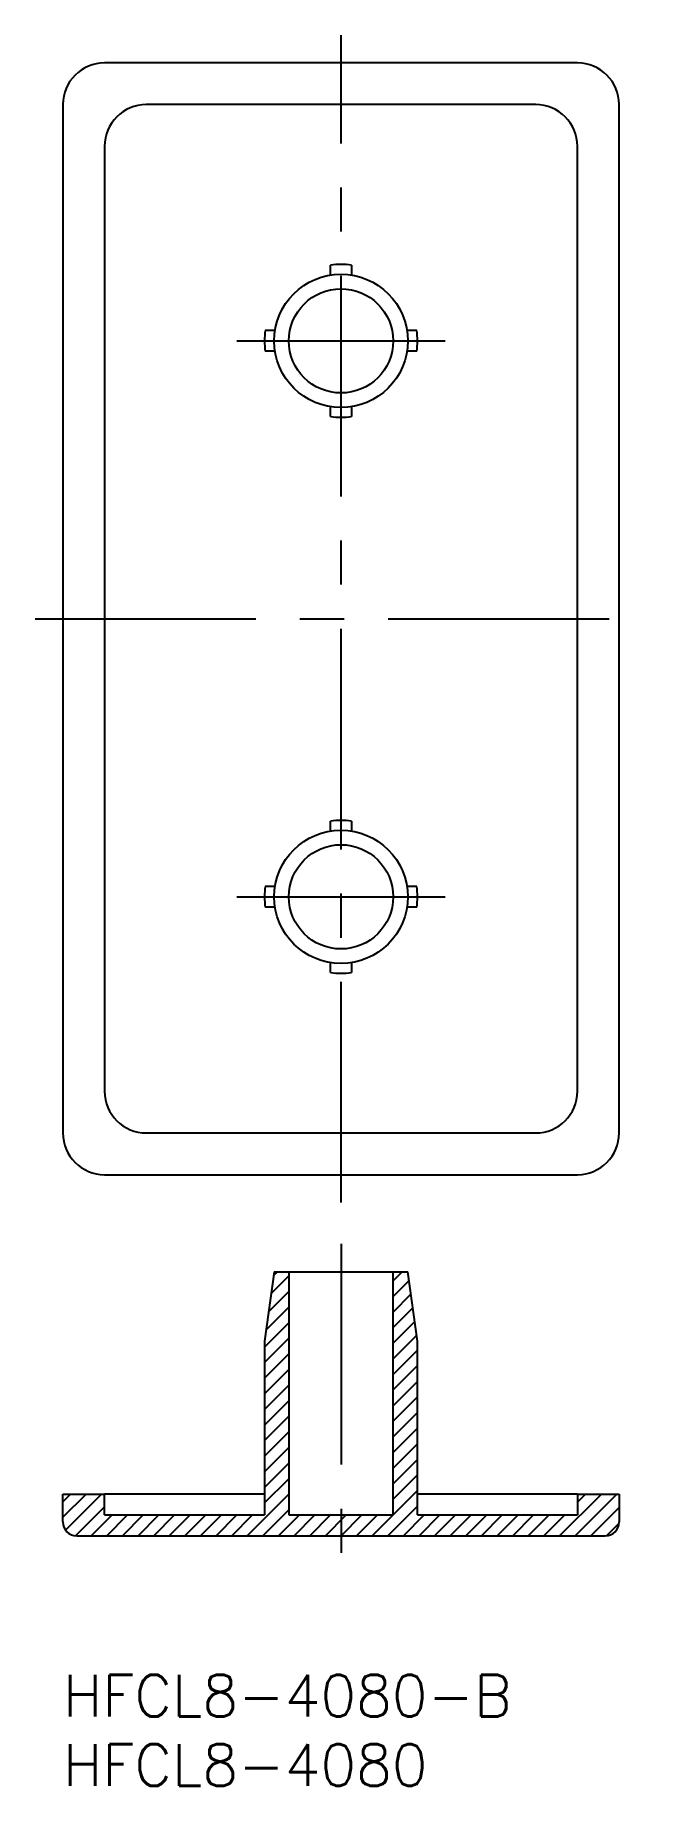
# Model space of a CAD drawing. Extents: x -2 to 42, y -8 to 118.
import ezdxf

# ---------------------------------------------------------------- set-up
doc = ezdxf.new("R2010")
doc.units = 0
doc.header["$LTSCALE"] = 0.5
doc.linetypes.add('CENTER', pattern=[50.8, 31.75, -6.35, 6.35, -6.35])
doc.layers.get('0').update_dxf_attribs({"linetype": 'CONTINUOUS'})
for name, color, linetype in [('MSM_CENTER', 1, 'CENTER'), ('MSM_CONTINUOUS', 7, 'CONTINUOUS'), ('MSM_NARROW', 5, 'CONTINUOUS'), ('MSM_PART_NUMBER', 7, 'CONTINUOUS')]:
    doc.layers.add(name, color=color, linetype=linetype)
doc.styles.get("Standard").update_dxf_attribs({"font": 'txt.shx', "height": 3, "bigfont": 'bigfont.shx'})

# ---------------------------------------------------------------- blocks, each defined once
blk = doc.blocks.new('*U8')
at = {"layer": 'MSM_PART_NUMBER'}
blk.add_text('HFCL8-4080-B', height=3, dxfattribs=at).set_placement((0, -3))
blk = doc.blocks.new('*U9')
at = {"layer": 'MSM_PART_NUMBER'}
blk.add_text('HFCL8-4080', height=3, dxfattribs=at).set_placement((0, -8))
blk = doc.blocks.new('*X11')
at = {"color": 0}
for p, q in [((15.16, 28.74), (15.43, 29)), ((23.75, 28.34), (24.41, 29)), ((14.98, 27.43), (16.25, 28.7)), ((23.75, 27.22), (24.89, 28.36)), ((14.61, 24.82), (16.25, 26.46)), ((14.8, 26.13), (16.25, 27.58)), ((23.75, 26.1), (25.03, 27.38)), ((14.5, 23.58), (16.25, 25.33)), ((23.75, 24.98), (25.17, 26.39)), ((23.75, 23.85), (25.3, 25.41)), ((14.5, 22.46), (16.25, 24.21)), ((23.75, 22.73), (25.44, 24.42)), ((14.5, 21.34), (16.25, 23.09)), ((23.75, 21.61), (25.5, 23.36)), ((14.5, 20.22), (16.25, 21.97)), ((23.75, 20.49), (25.5, 22.24)), ((14.5, 19.09), (16.25, 20.84)), ((23.75, 19.36), (25.5, 21.11)), ((14.5, 17.97), (16.25, 19.72)), ((23.75, 18.24), (25.5, 19.99)), ((14.5, 16.85), (16.25, 18.6)), ((23.75, 17.12), (25.5, 18.87)), ((23.75, 16), (25.5, 17.75)), ((14.5, 15.73), (16.25, 17.48)), ((23.75, 14.87), (25.5, 16.62)), ((14.5, 14.6), (16.25, 16.35)), ((14.5, 13.48), (16.25, 15.23)), ((23.75, 13.75), (25.5, 15.5)), ((14.5, 12.36), (16.25, 14.11)), ((23.75, 12.63), (25.5, 14.38)), ((0, 11.33), (1.67, 13)), ((0, 12.45), (0.55, 13)), ((0.2, 10.4), (2.79, 13)), ((13.26, 10), (16.25, 12.99)), ((23.75, 11.51), (25.5, 13.26)), ((35.72, 10), (38.72, 13)), ((36.84, 10), (39.84, 13)), ((37, 12.41), (37.59, 13)), ((0.92, 10), (3, 12.08)), ((2.04, 10), (3.54, 11.5)), ((3.16, 10), (4.66, 11.5)), ((4.28, 10), (5.78, 11.5)), ((5.41, 10), (6.91, 11.5)), ((6.53, 10), (8.03, 11.5)), ((7.65, 10), (9.15, 11.5)), ((8.77, 10), (10.27, 11.5)), ((9.9, 10), (11.4, 11.5)), ((11.02, 10), (12.52, 11.5)), ((12.14, 10), (13.64, 11.5)), ((14.39, 10), (16.25, 11.86)), ((15.51, 10), (17.01, 11.5)), ((16.63, 10), (18.13, 11.5)), ((17.75, 10), (19.25, 11.5)), ((18.88, 10), (20.38, 11.5)), ((20, 10), (21.5, 11.5)), ((21.12, 10), (22.62, 11.5)), ((22.24, 10), (23.74, 11.5)), ((23.37, 10), (25.5, 12.13)), ((24.49, 10), (25.99, 11.5)), ((25.61, 10), (27.11, 11.5)), ((26.73, 10), (28.23, 11.5)), ((27.86, 10), (29.36, 11.5)), ((28.98, 10), (30.48, 11.5)), ((30.1, 10), (31.6, 11.5)), ((31.23, 10), (32.73, 11.5)), ((32.35, 10), (33.85, 11.5)), ((33.47, 10), (34.97, 11.5)), ((34.59, 10), (36.09, 11.5)), ((37.96, 10), (40, 12.04)), ((39.09, 10), (40, 10.91))]:
    blk.add_line(p, q, dxfattribs=at)

msp = doc.modelspace()

# ---------------------------------------------------------------- linework, layer by layer
at = {"layer": 'MSM_CENTER'}
for p, q in [((20, 33.98), (20, 117.97)), ((12.5, 95.97), (27.5, 95.97)), ((-2, 75.97), (42, 75.97)), ((12.5, 55.97), (27.5, 55.97)), ((20, 31), (20, 8))]:
    msp.add_line(p, q, dxfattribs=at)
at = {"layer": 'MSM_CONTINUOUS'}
for p, q in [((37, 115.97), (3, 115.97)), ((0, 112.97), (0, 38.98)), ((34, 112.97), (6, 112.97)), ((40, 38.98), (40, 112.97)), ((3, 109.97), (3, 41.98)), ((37, 41.98), (37, 109.97)), ((19.25, 100.72), (19.25, 101.42)), ((20.75, 101.42), (20.75, 100.72)), ((14.55, 96.73), (15.26, 96.73)), ((24.74, 96.73), (25.45, 96.73)), ((15.26, 95.23), (14.55, 95.23)), ((25.45, 95.23), (24.74, 95.23)), ((19.25, 90.53), (19.25, 91.23)), ((20.75, 91.23), (20.75, 90.53)), ((19.25, 60.72), (19.25, 61.42)), ((20.75, 61.42), (20.75, 60.72)), ((14.55, 56.73), (15.26, 56.73)), ((24.74, 56.73), (25.45, 56.73)), ((15.26, 55.23), (14.55, 55.23)), ((25.45, 55.23), (24.74, 55.23)), ((19.25, 50.53), (19.25, 51.23)), ((20.75, 51.23), (20.75, 50.53)), ((6, 38.98), (34, 38.98)), ((3, 35.98), (37, 35.98)), ((15.2, 29), (14.5, 24)), ((15.2, 29), (16.25, 29)), ((16.25, 29), (23.75, 29)), ((16.25, 29), (16.25, 11.5)), ((23.75, 29), (24.8, 29)), ((23.75, 11.5), (23.75, 29)), ((25.5, 24), (24.8, 29)), ((14.5, 24), (14.5, 11.5)), ((25.5, 11.5), (25.5, 24)), ((0, 13), (3, 13)), ((0, 11), (0, 13)), ((14.5, 13), (3, 13)), ((3, 11.5), (3, 13)), ((37, 13), (25.5, 13)), ((37, 13), (40, 13)), ((37, 13), (37, 11.5)), ((40, 13), (40, 11)), ((3, 11.5), (14.5, 11.5)), ((16.25, 11.5), (23.75, 11.5)), ((25.5, 11.5), (37, 11.5)), ((1, 10), (39, 10))]:
    msp.add_line(p, q, dxfattribs=at)
for centre, radius in [((20, 95.97), 4.8), ((20, 95.97), 3.75), ((20, 55.97), 4.8), ((20, 55.97), 3.75)]:
    msp.add_circle(centre, radius, dxfattribs=at)
for centre, radius, start, end in [((3, 112.97), 3, 90, 180), ((37, 112.97), 3, 0, 90), ((6, 109.97), 3, 90, 180), ((34, 109.97), 3, 0, 90), ((20, 95.97), 5.5, 82.1625, 97.8375), ((20, 95.97), 5.5, 172.1625, 187.8375), ((20, 95.97), 5.5, 352.1625, 7.8375), ((20, 95.97), 5.5, 262.1625, 277.8375), ((20, 55.97), 5.5, 82.1625, 97.8375), ((20, 55.97), 5.5, 172.1625, 187.8375), ((20, 55.97), 5.5, 352.1625, 7.8375), ((20, 55.97), 5.5, 262.1625, 277.8375), ((6, 41.98), 3, 180, 270), ((34, 41.98), 3, 270, 0), ((3, 38.98), 3, 180, 270), ((37, 38.98), 3, 270, 0), ((1, 11), 1, 180, 270), ((39, 11), 1, 270, 0)]:
    msp.add_arc(centre, radius, start, end, dxfattribs=at)

# ---------------------------------------------------------------- block references
for name in ['*U8', '*U9']:
    msp.add_blockref(name, (0, 0), dxfattribs=at)
at = {"layer": 'MSM_NARROW', "linetype": 'CONTINUOUS'}
msp.add_blockref('*X11', (0, 0), dxfattribs=at)

doc.saveas('drawing.dxf')
